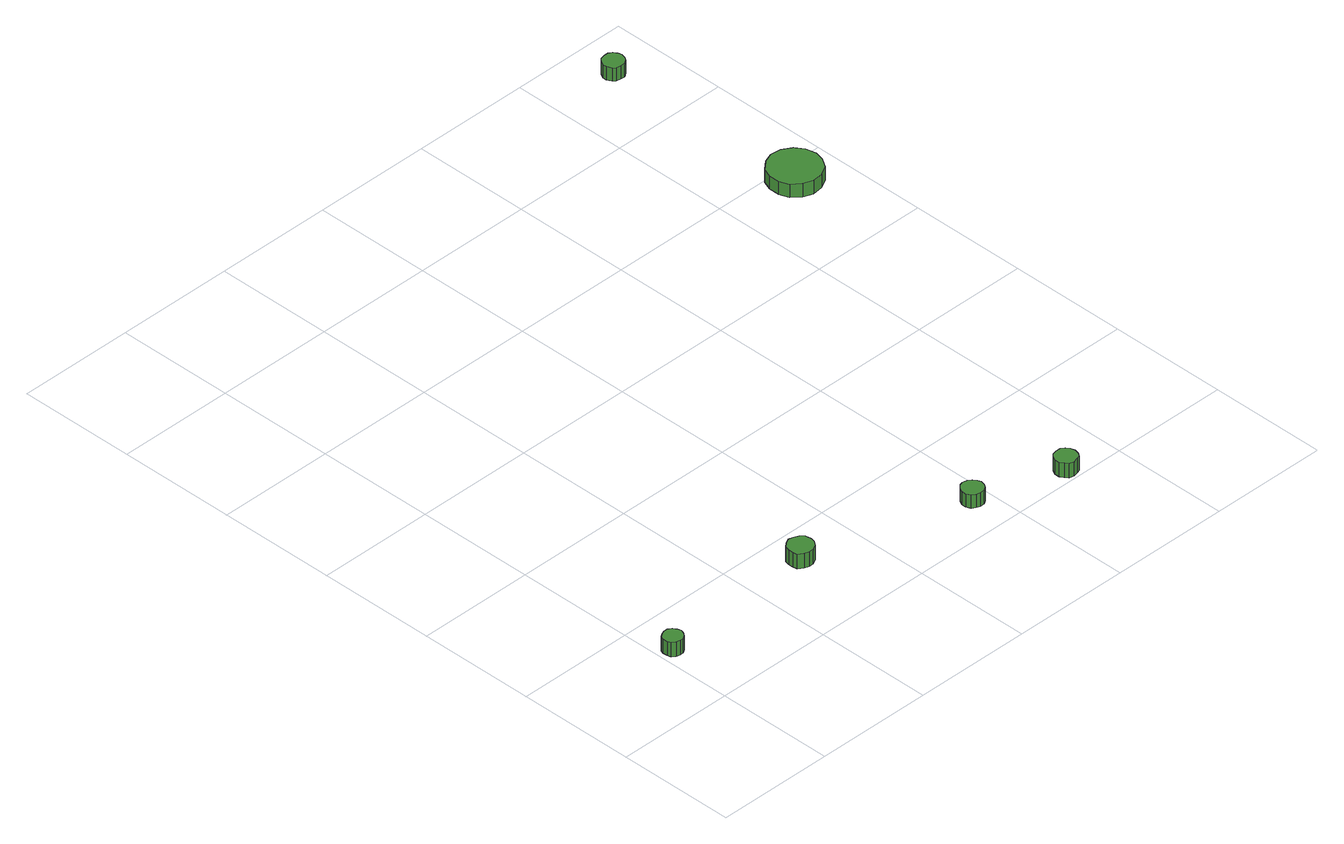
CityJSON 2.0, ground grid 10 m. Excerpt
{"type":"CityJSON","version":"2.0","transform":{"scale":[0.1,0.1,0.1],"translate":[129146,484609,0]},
"CityObjects":{
"tree1":{"type":"SolitaryVegetationObject","attributes":{"function":"something"},"geometry":[{"type":"MultiSurface","lod":"1","boundaries":[[[0,1,2,3,4,5,6,7,8,9,10,11,12,13,14]],[[15,16,17,18,19,20,21,22,23,24,25,26,27,28,29]],[[0,29,28,1]],[[1,28,27,2]],[[2,27,26,3]],[[3,26,25,4]],[[4,25,24,5]],[[5,24,23,6]],[[6,23,22,7]],[[7,22,21,8]],[[8,21,20,9]],[[9,20,19,10]],[[10,19,18,11]],[[11,18,17,12]],[[12,17,16,13]],[[13,16,15,14]],[[14,15,29,0]]]}]},
"tree2":{"type":"SolitaryVegetationObject","attributes":{"function":"something"},"geometry":[{"type":"MultiSurface","lod":"1","boundaries":[[[30,31,32,33,34,35,36,37,38,39,40,41,42,43,44]],[[45,46,47,48,49,50,51,52,53,54,55,56,57,58,59]],[[30,59,58,31]],[[31,58,57,32]],[[32,57,56,33]],[[33,56,55,34]],[[34,55,54,35]],[[35,54,53,36]],[[36,53,52,37]],[[37,52,51,38]],[[38,51,50,39]],[[39,50,49,40]],[[40,49,48,41]],[[41,48,47,42]],[[42,47,46,43]],[[43,46,45,44]],[[44,45,59,30]]]}]},
"tree3":{"type":"SolitaryVegetationObject","attributes":{"function":"something"},"geometry":[{"type":"MultiSurface","lod":"1","boundaries":[[[60,61,62,63,64,65,66,67,68,69,70,71,72,73,74]],[[75,76,77,78,79,80,81,82,83,84,85,86,87,88,89]],[[60,89,88,61]],[[61,88,87,62]],[[62,87,86,63]],[[63,86,85,64]],[[64,85,84,65]],[[65,84,83,66]],[[66,83,82,67]],[[67,82,81,68]],[[68,81,80,69]],[[69,80,79,70]],[[70,79,78,71]],[[71,78,77,72]],[[72,77,76,73]],[[73,76,75,74]],[[74,75,89,60]]]}]},
"tree4":{"type":"SolitaryVegetationObject","attributes":{"function":"something"},"geometry":[{"type":"MultiSurface","lod":"1","boundaries":[[[90,91,92,93,94,95,96,97,98,99,100,101,102,103,104]],[[105,106,107,108,109,110,111,112,113,114,115,116,117,118,119]],[[90,119,118,91]],[[91,118,117,92]],[[92,117,116,93]],[[93,116,115,94]],[[94,115,114,95]],[[95,114,113,96]],[[96,113,112,97]],[[97,112,111,98]],[[98,111,110,99]],[[99,110,109,100]],[[100,109,108,101]],[[101,108,107,102]],[[102,107,106,103]],[[103,106,105,104]],[[104,105,119,90]]]}]},
"tree5":{"type":"SolitaryVegetationObject","attributes":{"function":"something"},"geometry":[{"type":"MultiSurface","lod":"1","boundaries":[[[120,121,122,123,124,125,126,127,128,129,130,131,132,133,134]],[[135,136,137,138,139,140,141,142,143,144,145,146,147,148,149]],[[120,149,148,121]],[[121,148,147,122]],[[122,147,146,123]],[[123,146,145,124]],[[124,145,144,125]],[[125,144,143,126]],[[126,143,142,127]],[[127,142,141,128]],[[128,141,140,129]],[[129,140,139,130]],[[130,139,138,131]],[[131,138,137,132]],[[132,137,136,133]],[[133,136,135,134]],[[134,135,149,120]]]}]},
"tree6":{"type":"SolitaryVegetationObject","attributes":{"function":"something"},"geometry":[{"type":"MultiSurface","lod":"1","boundaries":[[[150,151,152,153,154,155,156,157,158,159,160,161,162,163,164]],[[165,166,167,168,169,170,171,172,173,174,175,176,177,178,179]],[[150,179,178,151]],[[151,178,177,152]],[[152,177,176,153]],[[153,176,175,154]],[[154,175,174,155]],[[155,174,173,156]],[[156,173,172,157]],[[157,172,171,158]],[[158,171,170,159]],[[159,170,169,160]],[[160,169,168,161]],[[161,168,167,162]],[[162,167,166,163]],[[163,166,165,164]],[[164,165,179,150]]]}]}
},
"vertices":[
[19,62,24],[18,65,24],[16,68,24],[13,70,24],[10,70,24],[7,69,24],[4,67,24],[3,64,24],[3,60,24],[4,57,24],[7,55,24],[10,54,24],[13,54,24],[16,56,24],[18,59,24],[18,59,11],[16,56,11],[13,54,11],[10,54,11],[7,55,11],[4,57,11],[3,60,11],[3,64,11],[4,67,11],[7,69,11],[10,70,11],[13,70,11],[16,68,11],[18,65,11],[19,62,11],
[160,71,24],[159,76,24],[156,79,24],[152,81,24],[148,82,24],[144,80,24],[140,77,24],[139,73,24],[139,69,24],[140,65,24],[144,62,24],[148,61,24],[152,61,24],[156,63,24],[159,67,24],[159,67,11],[156,63,11],[152,61,11],[148,61,11],[144,62,11],[140,65,11],[139,69,11],[139,73,11],[140,77,11],[144,80,11],[148,82,11],[152,81,11],[156,79,11],[159,76,11],[160,71,11],
[294,33,22],[293,36,22],[291,39,22],[288,41,22],[284,42,22],[281,41,22],[278,38,22],[276,35,22],[276,31,22],[278,27,22],[281,25,22],[284,24,22],[288,24,22],[291,26,22],[293,29,22],[293,29,10],[291,26,10],[288,24,10],[284,24,10],[281,25,10],[278,27,10],[276,31,10],[276,35,10],[278,38,10],[281,41,10],[284,42,10],[288,41,10],[291,39,10],[293,36,10],[294,33,10],
[367,11,22],[366,15,22],[364,18,22],[361,20,22],[357,20,22],[353,19,22],[351,17,22],[349,13,22],[349,9,22],[351,6,22],[353,3,22],[357,2,22],[361,3,22],[364,4,22],[366,7,22],[366,7,9],[364,4,9],[361,3,9],[357,2,9],[353,3,9],[351,6,9],[349,9,9],[349,13,9],[351,17,9],[353,19,9],[357,20,9],[361,20,9],[364,18,9],[366,15,9],[367,11,9],
[480,382,25],[478,391,25],[473,398,25],[465,403,25],[456,404,25],[448,401,25],[441,395,25],[438,387,25],[438,378,25],[441,370,25],[448,364,25],[456,361,25],[465,362,25],[473,366,25],[478,374,25],[478,374,13],[473,366,13],[465,362,13],[456,361,13],[448,364,13],[441,370,13],[438,378,13],[438,387,13],[441,395,13],[448,401,13],[456,404,13],[465,403,13],[473,398,13],[478,391,13],[480,382,13],
[466,563,23],[465,566,23],[463,569,23],[460,571,23],[456,571,23],[452,570,23],[450,568,23],[448,564,23],[448,561,23],[450,557,23],[452,555,23],[456,554,23],[460,554,23],[463,556,23],[465,559,23],[465,559,11],[463,556,11],[460,554,11],[456,554,11],[452,555,11],[450,557,11],[448,561,11],[448,564,11],[450,568,11],[452,570,11],[456,571,11],[460,571,11],[463,569,11],[465,566,11],[466,563,11]
]}
